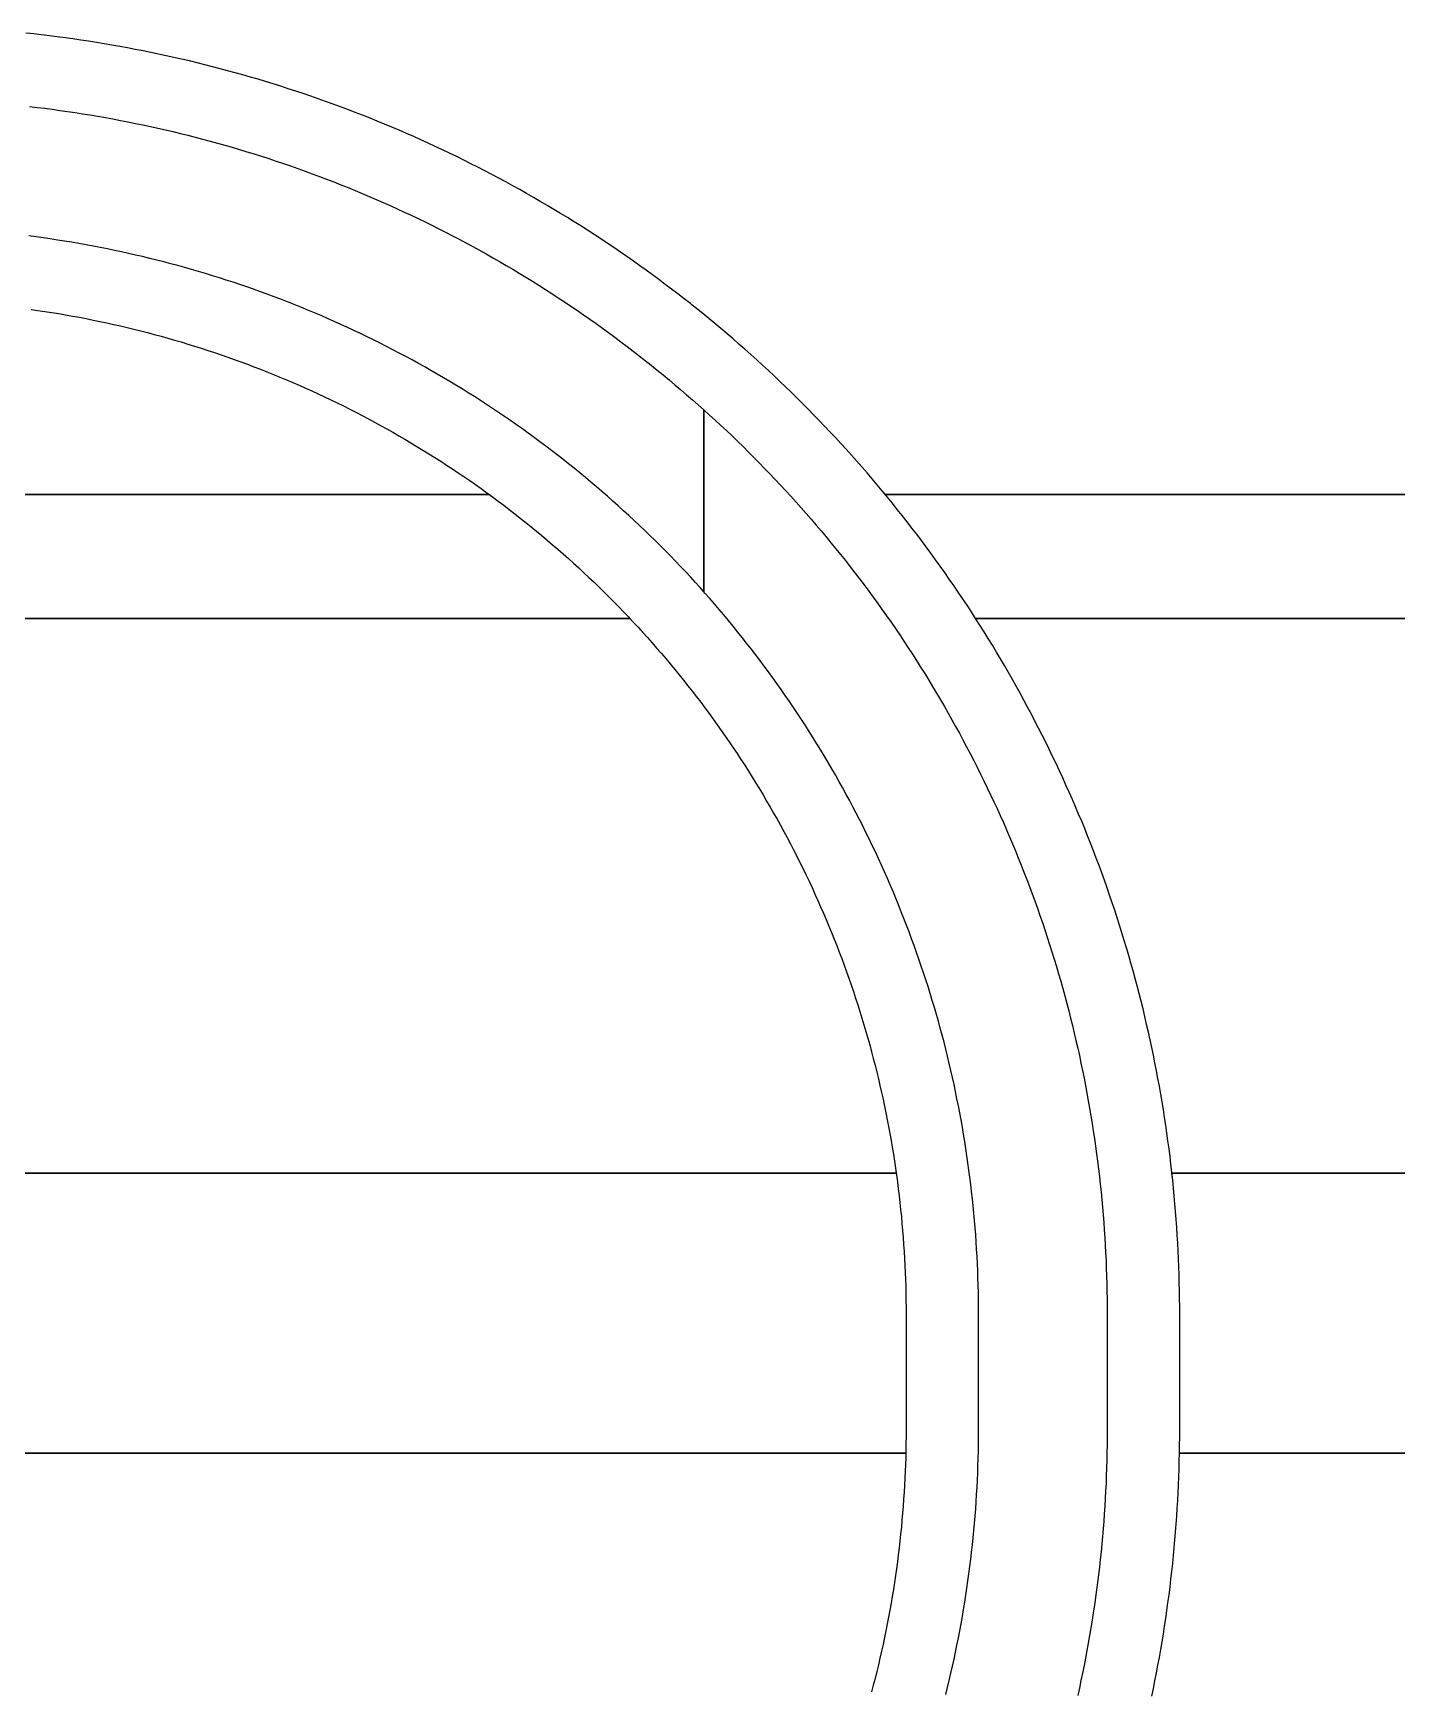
# Model space of a CAD drawing. Extents: x -3500 to 3500, y -3500 to 3500.
# Drawn here: x -629.8 to -516.9, y 698.2 to 835.2 of the extents above; entities that cross this region are included whole.
import ezdxf

# ---------------------------------------------------------------- set-up
doc = ezdxf.new("R2010")
doc.units = 0
for name, color, linetype in [('L5D0', 3, 'CONTINUOUS'), ('L5D100', 7, 'CONTINUOUS'), ('L5D11', 2, 'CONTINUOUS')]:
    doc.layers.add(name, color=color, linetype=linetype)

# ---------------------------------------------------------------- blocks, each defined once
blk = doc.blocks.new('ground_main_5')
at = {"layer": 'L5D0'}
for points in [[(411.609, 786.8215), (-551.7845, 786.8215), (-552.1395, 787.3705), (-552.4975, 787.9175), (-552.8595, 788.4625), (-553.224, 789.005), (-553.5925, 789.545), (-553.964, 790.083), (-554.339, 790.619), (-554.717, 791.1525), (-555.0985, 791.6835), (-555.483, 792.212), (-555.871, 792.7385), (-556.262, 793.2625), (-556.656, 793.784), (-557.0535, 794.303), (-557.4545, 794.82), (-557.858, 795.334), (-558.265, 795.8455), (-558.6755, 796.355), (-559.0885, 796.8615), (-559.505, 797.366), (-559.9245, 797.8675), (-560.347, 798.3665), (-560.7725, 798.863), (-561.201, 799.3565), (-561.6325, 799.8475), (-562.067, 800.336), (-562.5045, 800.822), (-562.9455, 801.305), (-563.389, 801.7855), (-563.8355, 802.263), (-564.2845, 802.738), (-564.737, 803.21), (-565.192, 803.6795), (-565.65, 804.146), (-566.111, 804.61), (-566.575, 805.071), (-567.0415, 805.529), (-567.511, 805.984), (-567.983, 806.4365), (-568.458, 806.8855), (-568.9355, 807.332), (-569.416, 807.7755), (-569.899, 808.216), (-570.385, 808.654), (-570.8735, 809.0885), (-571.3645, 809.52), (-571.858, 809.9485), (-572.3545, 810.374), (-572.8535, 810.7965), (-573.355, 811.216), (-573.8595, 811.6325), (-574.366, 812.0455), (-574.875, 812.456), (-575.236, 812.7425), (-575.387, 812.863), (-575.901, 813.2665), (-576.418, 813.6675), (-576.937, 814.065), (-577.4585, 814.459), (-577.9825, 814.85), (-578.509, 815.238), (-579.0375, 815.6225), (-579.5685, 816.004), (-580.102, 816.382), (-580.638, 816.757), (-581.176, 817.1285), (-581.716, 817.497), (-582.2585, 817.8615), (-582.8035, 818.2235), (-583.3505, 818.5815), (-583.8995, 818.9365), (-584.451, 819.288), (-585.004, 819.636), (-585.56, 819.9805), (-586.1175, 820.322), (-586.6775, 820.66), (-587.239, 820.994), (-587.803, 821.325), (-588.369, 821.6525), (-588.937, 821.9765), (-589.5065, 822.297), (-590.0785, 822.6145), (-590.6525, 822.928), (-591.228, 823.238), (-591.8055, 823.544), (-592.385, 823.847), (-592.966, 824.1465), (-593.5495, 824.442), (-594.1345, 824.7345), (-594.721, 825.023), (-595.3095, 825.308), (-595.8995, 825.5895), (-596.4915, 825.867), (-597.085, 826.141), (-597.6805, 826.4115), (-598.2775, 826.6785), (-598.876, 826.9415), (-599.476, 827.201), (-600.078, 827.4565), (-600.681, 827.7085), (-601.286, 827.957), (-601.892, 828.2015), (-602.5, 828.4425), (-603.1095, 828.68), (-603.72, 828.9135), (-604.332, 829.143), (-604.946, 829.369), (-605.5605, 829.591), (-606.177, 829.8095), (-606.7945, 830.024), (-607.4135, 830.235), (-608.034, 830.442), (-608.655, 830.645), (-609.278, 830.8445), (-609.902, 831.04), (-610.527, 831.2315), (-611.153, 831.4195), (-611.7805, 831.6035), (-612.409, 831.7835), (-613.0385, 831.96), (-613.6695, 832.1325), (-614.301, 832.301), (-614.934, 832.466), (-615.5675, 832.6265), (-616.2025, 832.7835), (-616.838, 832.9365), (-617.4745, 833.0855), (-618.112, 833.231), (-618.7505, 833.372), (-619.3895, 833.5095), (-620.03, 833.643), (-620.6705, 833.7725), (-621.3125, 833.898), (-621.9545, 834.02), (-622.598, 834.1375), (-623.2415, 834.251), (-623.8865, 834.361), (-624.5315, 834.467), (-625.1775, 834.5685), (-625.824, 834.6665), (-626.471, 834.7605), (-627.1185, 834.8505), (-627.7665, 834.9365), (-628.415, 835.0185), (-629.0645, 835.0965), (-629.714, 835.1705), (-630.364, 835.241)], [(-629.9325, 812.3845), (-629.36, 812.303), (-628.7885, 812.218), (-628.217, 812.1285), (-627.6465, 812.0355), (-627.0765, 811.9385), (-626.5075, 811.8375), (-625.939, 811.7325), (-625.371, 811.6235), (-624.804, 811.5105), (-624.238, 811.394), (-623.6725, 811.2735), (-623.108, 811.149), (-622.544, 811.0205), (-621.981, 810.8885), (-621.4195, 810.752), (-620.8585, 810.612), (-620.2985, 810.4685), (-619.7395, 810.3205), (-619.1815, 810.169), (-618.6245, 810.0135), (-618.069, 809.8545), (-617.514, 809.6915), (-616.9605, 809.5245), (-616.4085, 809.354), (-615.857, 809.1795), (-615.307, 809.001), (-614.7585, 808.819), (-614.211, 808.633), (-613.6645, 808.4435), (-613.12, 808.25), (-612.5765, 808.053), (-612.034, 807.852), (-611.4935, 807.6475), (-610.954, 807.4395), (-610.4165, 807.227), (-609.88, 807.0115), (-609.345, 806.792), (-608.8115, 806.569), (-608.28, 806.3425), (-607.7495, 806.112), (-607.221, 805.878), (-606.694, 805.64), (-606.1685, 805.399), (-605.645, 805.154), (-605.123, 804.9055), (-604.6025, 804.653), (-604.084, 804.3975), (-603.5675, 804.138), (-603.0525, 803.8755), (-602.539, 803.609), (-602.028, 803.339), (-601.5185, 803.0655), (-601.011, 802.7885), (-600.5055, 802.5085), (-600.0015, 802.2245), (-599.5, 801.937), (-599.0005, 801.6465), (-598.5025, 801.352), (-598.007, 801.0545), (-597.5135, 800.7535), (-597.022, 800.449), (-596.5325, 800.141), (-596.0455, 799.83), (-595.56, 799.5155), (-595.0775, 799.1975), (-594.5965, 798.876), (-594.118, 798.5515), (-593.642, 798.224), (-593.168, 797.893), (-592.696, 797.5585), (-592.227, 797.221), (-591.76, 796.88), (-591.295, 796.536), (-590.833, 796.189), (-590.373, 795.8385), (-589.9155, 795.485), (-589.4605, 795.1285), (-589.008, 794.7685), (-588.558, 794.4055), (-588.1105, 794.0395), (-587.6655, 793.6705), (-587.223, 793.2985), (-586.783, 792.9235), (-586.3455, 792.545), (-585.911, 792.164), (-585.479, 791.7795), (-585.0495, 791.3925), (-584.623, 791.0025), (-584.199, 790.6095), (-583.7775, 790.2135), (-583.359, 789.8145), (-582.9435, 789.413), (-582.53, 789.0085), (-582.12, 788.601), (-581.7125, 788.1905), (-581.308, 787.7775), (-580.9065, 787.362), (-580.5075, 786.9435), (-580.393, 786.8215), (-2334.91, 786.8215)], [(-2334.91, 786.8215), (-580.393, 786.8215), (-580.1115, 786.522), (-579.7185, 786.098), (-579.3285, 785.6715), (-578.9415, 785.242), (-578.557, 784.81), (-578.176, 784.3755), (-577.7975, 783.938), (-577.4225, 783.498), (-577.0505, 783.0555), (-576.6815, 782.6105), (-576.3155, 782.163), (-575.9525, 781.713), (-575.5925, 781.2605), (-575.236, 780.8055), (-574.8825, 780.348), (-574.532, 779.888), (-574.185, 779.426), (-573.841, 778.961), (-573.5, 778.494), (-573.1625, 778.025), (-572.828, 777.553), (-572.497, 777.079), (-572.1695, 776.603), (-571.8445, 776.1245), (-571.5235, 775.6435), (-571.2055, 775.161), (-570.891, 774.6755), (-570.58, 774.1885), (-570.272, 773.699), (-569.9675, 773.2075), (-569.6665, 772.714), (-569.369, 772.2185), (-569.0745, 771.7205), (-568.784, 771.221), (-568.4965, 770.7195), (-568.2125, 770.2155), (-567.932, 769.71), (-567.6555, 769.2025), (-567.382, 768.693), (-567.112, 768.182), (-566.8455, 767.6685), (-566.583, 767.1535), (-566.3235, 766.637), (-566.068, 766.1185), (-565.8155, 765.598), (-565.567, 765.076), (-565.322, 764.5525), (-565.081, 764.027), (-564.843, 763.5), (-564.609, 762.9715), (-564.3785, 762.441), (-564.152, 761.9095), (-563.929, 761.376), (-563.7095, 760.841), (-563.4935, 760.3045), (-563.2815, 759.767), (-563.0735, 759.2275), (-562.869, 758.6865), (-562.668, 758.1445), (-562.471, 757.601), (-562.2775, 757.056), (-562.088, 756.51), (-561.902, 755.9625), (-561.72, 755.414), (-561.5415, 754.864), (-561.367, 754.3125), (-561.1965, 753.7605), (-561.0295, 753.207), (-560.8665, 752.652), (-560.7075, 752.0965), (-560.552, 751.5395), (-560.4005, 750.9815), (-560.2525, 750.4225), (-560.109, 749.8625), (-559.969, 749.3015), (-559.8325, 748.7395), (-559.7005, 748.177), (-559.572, 747.613), (-559.4475, 747.0485), (-559.327, 746.483), (-559.2105, 745.917), (-559.0975, 745.35), (-558.9885, 744.782), (-558.8835, 744.2135), (-558.7825, 743.6445), (-558.6855, 743.0745), (-558.5925, 742.504), (-558.503, 741.9325), (-558.4175, 741.3605), (-558.3365, 740.7885), (-558.259, 740.2155), (-558.1855, 739.642), (-558.116, 739.068), (-558.0505, 738.4935), (-557.9885, 737.9185), (-557.931, 737.3435), (-557.8775, 736.768), (-557.8275, 736.192), (-557.782, 735.6155), (-557.74, 735.039), (-557.702, 734.462), (-557.6685, 733.885), (-557.6385, 733.3075), (-557.6125, 732.73), (-557.591, 732.152), (-557.573, 731.574), (-557.559, 730.996), (-557.549, 730.418), (-557.543, 729.84), (-557.541, 729.262), (-557.541, 719.738), (-557.543, 719.16), (-557.549, 718.582), (-557.559, 718.004), (-557.5645, 717.7765), (-2334.91, 717.7765)], [(348.423, 717.7765), (-534.919, 717.7765), (-534.909, 718.4305), (-534.903, 719.0845), (-534.901, 719.738), (-534.901, 729.262), (-534.903, 729.9155), (-534.909, 730.5695), (-534.919, 731.2235), (-534.933, 731.877), (-534.951, 732.5305), (-534.973, 733.184), (-534.9995, 733.8375), (-535.0295, 734.4905), (-535.0635, 735.1435), (-535.1015, 735.796), (-535.1435, 736.4485), (-535.1895, 737.101), (-535.24, 737.7525), (-535.294, 738.4045), (-535.352, 739.0555), (-535.414, 739.7065), (-535.48, 740.357), (-535.55, 741.007), (-535.6245, 741.6565), (-535.7025, 742.306), (-535.7845, 742.9545), (-535.8705, 743.6025), (-535.9605, 744.25), (-536.0545, 744.897), (-536.152, 745.5435), (-536.254, 746.1895), (-536.36, 746.8345), (-536.47, 747.4795), (-536.5835, 748.123), (-536.701, 748.7665), (-536.823, 749.4085), (-536.9485, 750.0505), (-537.078, 750.691), (-537.2115, 751.3315), (-537.349, 751.9705), (-537.49, 752.609), (-537.6355, 753.2465), (-537.7845, 753.883), (-537.9375, 754.5185), (-538.0945, 755.1535), (-538.255, 755.787), (-538.42, 756.42), (-538.5885, 757.0515), (-538.761, 757.6825), (-538.9375, 758.312), (-539.1175, 758.9405), (-539.3015, 759.568), (-539.4895, 760.194), (-539.681, 760.819), (-539.8765, 761.443), (-540.076, 762.066), (-540.279, 762.687), (-540.486, 763.3075), (-540.697, 763.9265), (-540.9115, 764.544), (-541.13, 765.16), (-541.352, 765.775), (-541.578, 766.3885), (-541.8075, 767.001), (-542.041, 767.6115), (-542.2785, 768.221), (-542.519, 768.829), (-542.764, 769.435), (-543.012, 770.04), (-543.2645, 770.643), (-543.52, 771.245), (-543.7795, 771.845), (-544.0425, 772.4435), (-544.3095, 773.0405), (-544.58, 773.636), (-544.854, 774.2295), (-545.1315, 774.8215), (-545.413, 775.4115), (-545.698, 776), (-545.9865, 776.5865), (-546.279, 777.1715), (-546.5745, 777.7545), (-546.874, 778.336), (-547.177, 778.9155), (-547.483, 779.493), (-547.793, 780.0685), (-548.1065, 780.6425), (-548.4235, 781.2145), (-548.7445, 781.784), (-549.0685, 782.352), (-549.396, 782.918), (-549.7265, 783.482), (-550.061, 784.0435), (-550.399, 784.6035), (-550.7405, 785.161), (-551.085, 785.717), (-551.433, 786.27), (-551.7845, 786.8215), (411.609, 786.8215)], [(-2334.91, 717.7765), (-557.5645, 717.7765), (-557.573, 717.426), (-557.591, 716.848), (-557.6125, 716.27), (-557.6385, 715.6925), (-557.6685, 715.115), (-557.702, 714.538), (-557.74, 713.961), (-557.782, 713.3845), (-557.8275, 712.808), (-557.8775, 712.232), (-557.931, 711.6565), (-557.9885, 711.0815), (-558.0505, 710.5065), (-558.116, 709.932), (-558.1855, 709.358), (-558.259, 708.7845), (-558.3365, 708.2115), (-558.4175, 707.6395), (-558.503, 707.0675), (-558.5925, 706.496), (-558.6855, 705.9255), (-558.7825, 705.3555), (-558.8835, 704.7865), (-558.9885, 704.218), (-559.0975, 703.65), (-559.2105, 703.083), (-559.327, 702.517), (-559.4475, 701.9515), (-559.572, 701.387), (-559.7005, 700.823), (-559.8325, 700.2605), (-559.969, 699.6985), (-560.109, 699.1375), (-560.2525, 698.5775), (-560.4005, 698.0185)], [(-537.2115, 697.6685), (-537.078, 698.309), (-536.9485, 698.9495), (-536.823, 699.5915), (-536.701, 700.2335), (-536.5835, 700.877), (-536.47, 701.5205), (-536.36, 702.1655), (-536.254, 702.8105), (-536.152, 703.4565), (-536.0545, 704.103), (-535.9605, 704.75), (-535.8705, 705.3975), (-535.7845, 706.0455), (-535.7025, 706.694), (-535.6245, 707.3435), (-535.55, 707.993), (-535.48, 708.643), (-535.414, 709.2935), (-535.352, 709.9445), (-535.294, 710.5955), (-535.24, 711.2475), (-535.1895, 711.899), (-535.1435, 712.5515), (-535.1015, 713.204), (-535.0635, 713.8565), (-535.0295, 714.5095), (-534.9995, 715.1625), (-534.973, 715.816), (-534.951, 716.4695), (-534.933, 717.123), (-534.919, 717.7765), (348.423, 717.7765)]]:
    blk.add_lwpolyline(points, dxfattribs=at)
blk = doc.blocks.new('TOP_main_5_Cheese_100')
at = {"layer": 'L5D100'}
for points in [[(455.712, 797.063), (-559.255, 797.063), (-559.505, 797.366), (-559.9245, 797.8675), (-560.347, 798.3665), (-560.7725, 798.863), (-561.201, 799.3565), (-561.6325, 799.8475), (-562.067, 800.336), (-562.5045, 800.822), (-562.9455, 801.305), (-563.389, 801.7855), (-563.8355, 802.263), (-564.2845, 802.738), (-564.737, 803.21), (-565.192, 803.6795), (-565.65, 804.146), (-566.111, 804.61), (-566.575, 805.071), (-567.0415, 805.529), (-567.511, 805.984), (-567.983, 806.4365), (-568.458, 806.8855), (-568.9355, 807.332), (-569.416, 807.7755), (-569.899, 808.216), (-570.385, 808.654), (-570.8735, 809.0885), (-571.3645, 809.52), (-571.858, 809.9485), (-572.3545, 810.374), (-572.8535, 810.7965), (-573.355, 811.216), (-573.8595, 811.6325), (-574.366, 812.0455), (-574.875, 812.456), (-575.236, 812.7425), (-575.387, 812.863), (-575.901, 813.2665), (-576.418, 813.6675), (-576.937, 814.065), (-577.4585, 814.459), (-577.9825, 814.85), (-578.509, 815.238), (-579.0375, 815.6225), (-579.5685, 816.004), (-580.102, 816.382), (-580.638, 816.757), (-581.176, 817.1285), (-581.716, 817.497), (-582.2585, 817.8615), (-582.8035, 818.2235), (-583.3505, 818.5815), (-583.8995, 818.9365), (-584.451, 819.288), (-585.004, 819.636), (-585.56, 819.9805), (-586.1175, 820.322), (-586.6775, 820.66), (-587.239, 820.994), (-587.803, 821.325), (-588.369, 821.6525), (-588.937, 821.9765), (-589.5065, 822.297), (-590.0785, 822.6145), (-590.6525, 822.928), (-591.228, 823.238), (-591.8055, 823.544), (-592.385, 823.847), (-592.966, 824.1465), (-593.5495, 824.442), (-594.1345, 824.7345), (-594.721, 825.023), (-595.3095, 825.308), (-595.8995, 825.5895), (-596.4915, 825.867), (-597.085, 826.141), (-597.6805, 826.4115), (-598.2775, 826.6785), (-598.876, 826.9415), (-599.476, 827.201), (-600.078, 827.4565), (-600.681, 827.7085), (-601.286, 827.957), (-601.892, 828.2015), (-602.5, 828.4425), (-603.1095, 828.68), (-603.72, 828.9135), (-604.332, 829.143), (-604.946, 829.369), (-605.5605, 829.591), (-606.177, 829.8095), (-606.7945, 830.024), (-607.4135, 830.235), (-608.034, 830.442), (-608.655, 830.645), (-609.278, 830.8445), (-609.902, 831.04), (-610.527, 831.2315), (-611.153, 831.4195), (-611.7805, 831.6035), (-612.409, 831.7835), (-613.0385, 831.96), (-613.6695, 832.1325), (-614.301, 832.301), (-614.934, 832.466), (-615.5675, 832.6265), (-616.2025, 832.7835), (-616.838, 832.9365), (-617.4745, 833.0855), (-618.112, 833.231), (-618.7505, 833.372), (-619.3895, 833.5095), (-620.03, 833.643), (-620.6705, 833.7725), (-621.3125, 833.898), (-621.9545, 834.02), (-622.598, 834.1375), (-623.2415, 834.251), (-623.8865, 834.361), (-624.5315, 834.467), (-625.1775, 834.5685), (-625.824, 834.6665), (-626.471, 834.7605), (-627.1185, 834.8505), (-627.7665, 834.9365), (-628.415, 835.0185), (-629.0645, 835.0965), (-629.714, 835.1705), (-630.364, 835.241)], [(-629.9325, 812.3845), (-629.36, 812.303), (-628.7885, 812.218), (-628.217, 812.1285), (-627.6465, 812.0355), (-627.0765, 811.9385), (-626.5075, 811.8375), (-625.939, 811.7325), (-625.371, 811.6235), (-624.804, 811.5105), (-624.238, 811.394), (-623.6725, 811.2735), (-623.108, 811.149), (-622.544, 811.0205), (-621.981, 810.8885), (-621.4195, 810.752), (-620.8585, 810.612), (-620.2985, 810.4685), (-619.7395, 810.3205), (-619.1815, 810.169), (-618.6245, 810.0135), (-618.069, 809.8545), (-617.514, 809.6915), (-616.9605, 809.5245), (-616.4085, 809.354), (-615.857, 809.1795), (-615.307, 809.001), (-614.7585, 808.819), (-614.211, 808.633), (-613.6645, 808.4435), (-613.12, 808.25), (-612.5765, 808.053), (-612.034, 807.852), (-611.4935, 807.6475), (-610.954, 807.4395), (-610.4165, 807.227), (-609.88, 807.0115), (-609.345, 806.792), (-608.8115, 806.569), (-608.28, 806.3425), (-607.7495, 806.112), (-607.221, 805.878), (-606.694, 805.64), (-606.1685, 805.399), (-605.645, 805.154), (-605.123, 804.9055), (-604.6025, 804.653), (-604.084, 804.3975), (-603.5675, 804.138), (-603.0525, 803.8755), (-602.539, 803.609), (-602.028, 803.339), (-601.5185, 803.0655), (-601.011, 802.7885), (-600.5055, 802.5085), (-600.0015, 802.2245), (-599.5, 801.937), (-599.0005, 801.6465), (-598.5025, 801.352), (-598.007, 801.0545), (-597.5135, 800.7535), (-597.022, 800.449), (-596.5325, 800.141), (-596.0455, 799.83), (-595.56, 799.5155), (-595.0775, 799.1975), (-594.5965, 798.876), (-594.118, 798.5515), (-593.642, 798.224), (-593.168, 797.893), (-592.696, 797.5585), (-592.227, 797.221), (-592.0105, 797.063), (-2334.91, 797.063)], [(-2334.91, 797.063), (-592.0105, 797.063), (-591.76, 796.88), (-591.295, 796.536), (-590.833, 796.189), (-590.373, 795.8385), (-589.9155, 795.485), (-589.4605, 795.1285), (-589.008, 794.7685), (-588.558, 794.4055), (-588.1105, 794.0395), (-587.6655, 793.6705), (-587.223, 793.2985), (-586.783, 792.9235), (-586.3455, 792.545), (-585.911, 792.164), (-585.479, 791.7795), (-585.0495, 791.3925), (-584.623, 791.0025), (-584.199, 790.6095), (-583.7775, 790.2135), (-583.359, 789.8145), (-582.9435, 789.413), (-582.53, 789.0085), (-582.12, 788.601), (-581.7125, 788.1905), (-581.308, 787.7775), (-580.9065, 787.362), (-580.5075, 786.9435), (-580.393, 786.8215), (-580.1115, 786.522), (-579.7185, 786.098), (-579.3285, 785.6715), (-578.9415, 785.242), (-578.557, 784.81), (-578.176, 784.3755), (-577.7975, 783.938), (-577.4225, 783.498), (-577.0505, 783.0555), (-576.6815, 782.6105), (-576.3155, 782.163), (-575.9525, 781.713), (-575.5925, 781.2605), (-575.236, 780.8055), (-574.8825, 780.348), (-574.532, 779.888), (-574.185, 779.426), (-573.841, 778.961), (-573.5, 778.494), (-573.1625, 778.025), (-572.828, 777.553), (-572.497, 777.079), (-572.1695, 776.603), (-571.8445, 776.1245), (-571.5235, 775.6435), (-571.2055, 775.161), (-570.891, 774.6755), (-570.58, 774.1885), (-570.272, 773.699), (-569.9675, 773.2075), (-569.6665, 772.714), (-569.369, 772.2185), (-569.0745, 771.7205), (-568.784, 771.221), (-568.4965, 770.7195), (-568.2125, 770.2155), (-567.932, 769.71), (-567.6555, 769.2025), (-567.382, 768.693), (-567.112, 768.182), (-566.8455, 767.6685), (-566.583, 767.1535), (-566.3235, 766.637), (-566.068, 766.1185), (-565.8155, 765.598), (-565.567, 765.076), (-565.322, 764.5525), (-565.081, 764.027), (-564.843, 763.5), (-564.609, 762.9715), (-564.3785, 762.441), (-564.152, 761.9095), (-563.929, 761.376), (-563.7095, 760.841), (-563.4935, 760.3045), (-563.2815, 759.767), (-563.0735, 759.2275), (-562.869, 758.6865), (-562.668, 758.1445), (-562.471, 757.601), (-562.2775, 757.056), (-562.088, 756.51), (-561.902, 755.9625), (-561.72, 755.414), (-561.5415, 754.864), (-561.367, 754.3125), (-561.1965, 753.7605), (-561.0295, 753.207), (-560.8665, 752.652), (-560.7075, 752.0965), (-560.552, 751.5395), (-560.4005, 750.9815), (-560.2525, 750.4225), (-560.109, 749.8625), (-559.969, 749.3015), (-559.8325, 748.7395), (-559.7005, 748.177), (-559.572, 747.613), (-559.4475, 747.0485), (-559.327, 746.483), (-559.2105, 745.917), (-559.0975, 745.35), (-558.9885, 744.782), (-558.8835, 744.2135), (-558.7825, 743.6445), (-558.6855, 743.0745), (-558.5925, 742.504), (-558.503, 741.9325), (-558.4175, 741.3605), (-558.358, 740.9405), (-2334.91, 740.9405)], [(-262.5, 740.9405), (-535.543, 740.9405), (-535.55, 741.007), (-535.6245, 741.6565), (-535.7025, 742.306), (-535.7845, 742.9545), (-535.8705, 743.6025), (-535.9605, 744.25), (-536.0545, 744.897), (-536.152, 745.5435), (-536.254, 746.1895), (-536.36, 746.8345), (-536.47, 747.4795), (-536.5835, 748.123), (-536.701, 748.7665), (-536.823, 749.4085), (-536.9485, 750.0505), (-537.078, 750.691), (-537.2115, 751.3315), (-537.349, 751.9705), (-537.49, 752.609), (-537.6355, 753.2465), (-537.7845, 753.883), (-537.9375, 754.5185), (-538.0945, 755.1535), (-538.255, 755.787), (-538.42, 756.42), (-538.5885, 757.0515), (-538.761, 757.6825), (-538.9375, 758.312), (-539.1175, 758.9405), (-539.3015, 759.568), (-539.4895, 760.194), (-539.681, 760.819), (-539.8765, 761.443), (-540.076, 762.066), (-540.279, 762.687), (-540.486, 763.3075), (-540.697, 763.9265), (-540.9115, 764.544), (-541.13, 765.16), (-541.352, 765.775), (-541.578, 766.3885), (-541.8075, 767.001), (-542.041, 767.6115), (-542.2785, 768.221), (-542.519, 768.829), (-542.764, 769.435), (-543.012, 770.04), (-543.2645, 770.643), (-543.52, 771.245), (-543.7795, 771.845), (-544.0425, 772.4435), (-544.3095, 773.0405), (-544.58, 773.636), (-544.854, 774.2295), (-545.1315, 774.8215), (-545.413, 775.4115), (-545.698, 776), (-545.9865, 776.5865), (-546.279, 777.1715), (-546.5745, 777.7545), (-546.874, 778.336), (-547.177, 778.9155), (-547.483, 779.493), (-547.793, 780.0685), (-548.1065, 780.6425), (-548.4235, 781.2145), (-548.7445, 781.784), (-549.0685, 782.352), (-549.396, 782.918), (-549.7265, 783.482), (-550.061, 784.0435), (-550.399, 784.6035), (-550.7405, 785.161), (-551.085, 785.717), (-551.433, 786.27), (-551.7845, 786.8215), (-552.1395, 787.3705), (-552.4975, 787.9175), (-552.8595, 788.4625), (-553.224, 789.005), (-553.5925, 789.545), (-553.964, 790.083), (-554.339, 790.619), (-554.717, 791.1525), (-555.0985, 791.6835), (-555.483, 792.212), (-555.871, 792.7385), (-556.262, 793.2625), (-556.656, 793.784), (-557.0535, 794.303), (-557.4545, 794.82), (-557.858, 795.334), (-558.265, 795.8455), (-558.6755, 796.355), (-559.0885, 796.8615), (-559.255, 797.063), (455.712, 797.063)], [(-2334.91, 740.9405), (-558.358, 740.9405), (-558.3365, 740.7885), (-558.259, 740.2155), (-558.1855, 739.642), (-558.116, 739.068), (-558.0505, 738.4935), (-557.9885, 737.9185), (-557.931, 737.3435), (-557.8775, 736.768), (-557.8275, 736.192), (-557.782, 735.6155), (-557.74, 735.039), (-557.702, 734.462), (-557.6685, 733.885), (-557.6385, 733.3075), (-557.6125, 732.73), (-557.591, 732.152), (-557.573, 731.574), (-557.559, 730.996), (-557.549, 730.418), (-557.543, 729.84), (-557.541, 729.262), (-557.541, 719.738), (-557.543, 719.16), (-557.549, 718.582), (-557.559, 718.004), (-557.5645, 717.7765), (-557.573, 717.426), (-557.591, 716.848), (-557.6125, 716.27), (-557.6385, 715.6925), (-557.6685, 715.115), (-557.702, 714.538), (-557.74, 713.961), (-557.782, 713.3845), (-557.8275, 712.808), (-557.8775, 712.232), (-557.931, 711.6565), (-557.9885, 711.0815), (-558.0505, 710.5065), (-558.116, 709.932), (-558.1855, 709.358), (-558.259, 708.7845), (-558.3365, 708.2115), (-558.4175, 707.6395), (-558.503, 707.0675), (-558.5925, 706.496), (-558.6855, 705.9255), (-558.7825, 705.3555), (-558.8835, 704.7865), (-558.9885, 704.218), (-559.0975, 703.65), (-559.2105, 703.083), (-559.327, 702.517), (-559.4475, 701.9515), (-559.572, 701.387), (-559.7005, 700.823), (-559.8325, 700.2605), (-559.969, 699.6985), (-560.109, 699.1375), (-560.2525, 698.5775), (-560.4005, 698.0185)], [(-537.2115, 697.6685), (-537.078, 698.309), (-536.9485, 698.9495), (-536.823, 699.5915), (-536.701, 700.2335), (-536.5835, 700.877), (-536.47, 701.5205), (-536.36, 702.1655), (-536.254, 702.8105), (-536.152, 703.4565), (-536.0545, 704.103), (-535.9605, 704.75), (-535.8705, 705.3975), (-535.7845, 706.0455), (-535.7025, 706.694), (-535.6245, 707.3435), (-535.55, 707.993), (-535.48, 708.643), (-535.414, 709.2935), (-535.352, 709.9445), (-535.294, 710.5955), (-535.24, 711.2475), (-535.1895, 711.899), (-535.1435, 712.5515), (-535.1015, 713.204), (-535.0635, 713.8565), (-535.0295, 714.5095), (-534.9995, 715.1625), (-534.973, 715.816), (-534.951, 716.4695), (-534.933, 717.123), (-534.919, 717.7765), (-534.909, 718.4305), (-534.903, 719.0845), (-534.901, 719.738), (-534.901, 729.262), (-534.903, 729.9155), (-534.909, 730.5695), (-534.919, 731.2235), (-534.933, 731.877), (-534.951, 732.5305), (-534.973, 733.184), (-534.9995, 733.8375), (-535.0295, 734.4905), (-535.0635, 735.1435), (-535.1015, 735.796), (-535.1435, 736.4485), (-535.1895, 737.101), (-535.2205, 737.5), (-535.24, 737.7525), (-535.294, 738.4045), (-535.352, 739.0555), (-535.414, 739.7065), (-535.48, 740.357), (-535.543, 740.9405), (-262.5, 740.9405)]]:
    blk.add_lwpolyline(points, dxfattribs=at)
blk = doc.blocks.new('TOP_main_5')
at = {"layer": 'L5D11'}
for points in [[(-630.065, 829.1725), (-629.435, 829.0985), (-628.8055, 829.0205), (-628.1765, 828.939), (-627.548, 828.853), (-626.92, 828.7635), (-626.2925, 828.6695), (-625.6655, 828.572), (-625.0395, 828.4705), (-624.414, 828.365), (-623.789, 828.2555), (-623.165, 828.142), (-622.5415, 828.0245), (-621.919, 827.903), (-621.297, 827.778), (-620.676, 827.649), (-620.0555, 827.516), (-619.4365, 827.379), (-618.818, 827.238), (-618.2, 827.093), (-617.5835, 826.9445), (-616.968, 826.792), (-616.353, 826.6355), (-615.739, 826.475), (-615.1265, 826.311), (-614.515, 826.143), (-613.904, 825.971), (-613.2945, 825.7955), (-612.686, 825.6155), (-612.079, 825.4325), (-611.473, 825.245), (-610.868, 825.054), (-610.2645, 824.859), (-609.662, 824.6605), (-609.0605, 824.458), (-608.461, 824.2515), (-607.862, 824.0415), (-607.265, 823.8275), (-606.669, 823.61), (-606.0745, 823.389), (-605.4815, 823.1635), (-604.89, 822.935), (-604.2995, 822.7025), (-603.711, 822.466), (-603.1235, 822.226), (-602.538, 821.9825), (-601.954, 821.735), (-601.3715, 821.484), (-600.7905, 821.229), (-600.211, 820.971), (-599.6335, 820.709), (-599.057, 820.443), (-598.483, 820.174), (-597.91, 819.901), (-597.3395, 819.6245), (-596.77, 819.3445), (-596.203, 819.0605), (-595.637, 818.7735), (-595.0735, 818.4825), (-594.5115, 818.188), (-593.9515, 817.89), (-593.3935, 817.5885), (-592.837, 817.2835), (-592.283, 816.975), (-591.7305, 816.663), (-591.18, 816.348), (-590.6315, 816.029), (-590.0855, 815.7065), (-589.541, 815.3805), (-588.999, 815.0515), (-588.4585, 814.719), (-587.9205, 814.383), (-587.3845, 814.0435), (-586.851, 813.7005), (-586.3195, 813.3545), (-585.79, 813.005), (-585.263, 812.652), (-584.738, 812.296), (-584.215, 811.9365), (-583.695, 811.5735), (-583.1765, 811.2075), (-582.661, 810.8385), (-582.1475, 810.4655), (-581.6365, 810.09), (-581.1275, 809.711), (-580.6215, 809.3285), (-580.1175, 808.9435), (-579.616, 808.555), (-579.117, 808.163), (-578.6205, 807.7685), (-578.1265, 807.3705), (-577.635, 806.969), (-577.146, 806.565), (-576.6595, 806.158), (-576.176, 805.7475), (-575.6945, 805.334), (-575.216, 804.9175), (-574.74, 804.4985), (-574.267, 804.076), (-574.267, 789.015), (-574.5835, 789.3695), (-574.985, 789.8135), (-575.3895, 790.2545), (-575.797, 790.693), (-576.2075, 791.1285), (-576.6205, 791.5615), (-577.0365, 791.9915), (-577.4555, 792.419), (-577.8775, 792.8435), (-578.302, 793.2655), (-578.7295, 793.6845), (-579.1595, 794.1005), (-579.5925, 794.5135), (-580.028, 794.924), (-580.4665, 795.3315), (-580.9075, 795.736), (-581.3515, 796.1375), (-581.798, 796.536), (-582.247, 796.9315), (-582.6985, 797.324), (-583.153, 797.714), (-583.61, 798.1005), (-584.0695, 798.484), (-584.5315, 798.8645), (-584.996, 799.2415), (-585.463, 799.616), (-585.9325, 799.987), (-586.4045, 800.355), (-586.879, 800.72), (-587.3555, 801.0815), (-587.835, 801.44), (-588.3165, 801.7955), (-588.8005, 802.1475), (-589.2865, 802.4965), (-589.7755, 802.842), (-590.266, 803.1845), (-590.7595, 803.5235), (-591.2545, 803.8595), (-591.7525, 804.192), (-592.252, 804.521), (-592.754, 804.847), (-593.2585, 805.1695), (-593.7645, 805.4885), (-594.273, 805.8045), (-594.7835, 806.1165), (-595.296, 806.4255), (-595.8105, 806.731), (-596.3275, 807.0335), (-596.846, 807.332), (-597.3665, 807.627), (-597.889, 807.919), (-598.4135, 808.207), (-598.94, 808.492), (-599.4685, 808.773), (-599.9985, 809.051), (-600.5305, 809.325), (-601.0645, 809.5955), (-601.6, 809.863), (-602.137, 810.1265), (-602.6765, 810.3865), (-603.217, 810.6425), (-603.7595, 810.8955), (-604.304, 811.1445), (-604.8495, 811.39), (-605.397, 811.632), (-605.946, 811.87), (-606.497, 812.1045), (-607.049, 812.3355), (-607.6025, 812.5625), (-608.158, 812.786), (-608.7145, 813.006), (-609.2725, 813.222), (-609.832, 813.4345), (-610.393, 813.643), (-610.9555, 813.848), (-611.519, 814.049), (-612.084, 814.2465), (-612.6505, 814.44), (-613.218, 814.63), (-613.7865, 814.816), (-614.357, 814.9985), (-614.928, 815.177), (-615.5005, 815.3515), (-616.074, 815.5225), (-616.6485, 815.6895), (-617.2245, 815.8525), (-617.8015, 816.012), (-618.3795, 816.1675), (-618.9585, 816.319), (-619.538, 816.467), (-620.119, 816.611), (-620.701, 816.751), (-621.2835, 816.8875), (-621.8675, 817.0195), (-622.452, 817.148), (-623.0375, 817.2725), (-623.6235, 817.3935), (-624.2105, 817.51), (-624.7985, 817.623), (-625.387, 817.732), (-625.976, 817.837), (-626.566, 817.938), (-627.1565, 818.035), (-627.7475, 818.1285), (-628.3395, 818.2175), (-628.9315, 818.303), (-629.5245, 818.3845), (-630.118, 818.462)], [(-554.254, 697.817), (-554.11, 698.398), (-553.97, 698.98), (-553.8335, 699.563), (-553.7015, 700.1465), (-553.573, 700.731), (-553.4485, 701.3165), (-553.3275, 701.9025), (-553.211, 702.4895), (-553.098, 703.0775), (-552.989, 703.666), (-552.884, 704.255), (-552.783, 704.845), (-552.686, 705.4355), (-552.5925, 706.0265), (-552.5035, 706.6185), (-552.418, 707.2105), (-552.3365, 707.8035), (-552.259, 708.397), (-552.1855, 708.991), (-552.116, 709.5855), (-552.0505, 710.1805), (-551.989, 710.7755), (-551.931, 711.3715), (-551.8775, 711.9675), (-551.8275, 712.564), (-551.782, 713.1605), (-551.74, 713.7575), (-551.7025, 714.355), (-551.6685, 714.9525), (-551.6385, 715.55), (-551.6125, 716.148), (-551.591, 716.746), (-551.573, 717.3445), (-551.559, 717.943), (-551.549, 718.541), (-551.543, 719.1395), (-551.541, 719.738), (-551.541, 729.262), (-551.543, 729.8605), (-551.549, 730.459), (-551.559, 731.057), (-551.573, 731.6555), (-551.591, 732.254), (-551.6125, 732.852), (-551.6385, 733.45), (-551.6685, 734.0475), (-551.7025, 734.645), (-551.74, 735.2425), (-551.782, 735.8395), (-551.8275, 736.436), (-551.8775, 737.0325), (-551.931, 737.6285), (-551.989, 738.2245), (-552.0505, 738.8195), (-552.116, 739.4145), (-552.1855, 740.009), (-552.259, 740.603), (-552.3365, 741.1965), (-552.418, 741.7895), (-552.5035, 742.3815), (-552.5925, 742.9735), (-552.686, 743.5645), (-552.783, 744.155), (-552.884, 744.745), (-552.989, 745.334), (-553.098, 745.9225), (-553.211, 746.5105), (-553.3275, 747.0975), (-553.4485, 747.6835), (-553.573, 748.269), (-553.7015, 748.8535), (-553.8335, 749.437), (-553.97, 750.02), (-554.11, 750.602), (-554.254, 751.183), (-554.402, 751.7625), (-554.5535, 752.3415), (-554.709, 752.9195), (-554.8685, 753.4965), (-555.0315, 754.0725), (-555.1985, 754.647), (-555.3695, 755.2205), (-555.544, 755.793), (-555.7225, 756.364), (-555.905, 756.9345), (-556.091, 757.503), (-556.281, 758.0705), (-556.4745, 758.637), (-556.672, 759.202), (-556.873, 759.7655), (-557.078, 760.328), (-557.2865, 760.889), (-557.499, 761.4485), (-557.715, 762.0065), (-557.935, 762.563), (-558.1585, 763.1185), (-558.3855, 763.672), (-558.6165, 764.224), (-558.851, 764.775), (-559.089, 765.324), (-559.331, 765.8715), (-559.5765, 766.417), (-559.8255, 766.9615), (-560.0785, 767.504), (-560.3345, 768.0445), (-560.5945, 768.5835), (-560.858, 769.121), (-561.125, 769.6565), (-561.396, 770.1905), (-561.67, 770.7225), (-561.948, 771.2525), (-562.229, 771.781), (-562.514, 772.3075), (-562.802, 772.832), (-563.094, 773.3545), (-563.389, 773.875), (-563.6875, 774.3935), (-563.99, 774.91), (-564.2955, 775.425), (-564.6045, 775.9375), (-564.9165, 776.448), (-565.2325, 776.9565), (-565.5515, 777.4625), (-565.874, 777.967), (-566.2, 778.469), (-566.529, 778.9685), (-566.8615, 779.4665), (-567.1975, 779.9615), (-567.5365, 780.455), (-567.879, 780.9455), (-568.2245, 781.4345), (-568.5735, 781.9205), (-568.9255, 782.4045), (-569.281, 782.886), (-569.6395, 783.3655), (-570.001, 783.842), (-570.366, 784.3165), (-570.734, 784.7885), (-571.105, 785.258), (-571.4795, 785.725), (-571.8565, 786.1895), (-572.237, 786.6515), (-572.6205, 787.111), (-573.007, 787.568), (-573.3965, 788.0225), (-573.7895, 788.474), (-574.185, 788.923), (-574.267, 789.015), (-574.267, 804.076), (-573.7965, 803.6505), (-573.3285, 803.2225), (-572.863, 802.791), (-572.4005, 802.357), (-571.941, 801.9195), (-571.484, 801.4795), (-571.03, 801.037), (-570.5785, 800.591), (-570.13, 800.1425), (-569.684, 799.691), (-569.2415, 799.237), (-568.8015, 798.78), (-568.364, 798.3205), (-567.93, 797.858), (-567.4985, 797.3925), (-567.0705, 796.9245), (-566.645, 796.454), (-566.2225, 795.981), (-565.803, 795.505), (-565.387, 795.026), (-564.9735, 794.545), (-564.563, 794.061), (-564.156, 793.575), (-563.752, 793.086), (-563.3505, 792.5945), (-562.9525, 792.1005), (-562.558, 791.604), (-562.166, 791.105), (-561.7775, 790.6035), (-561.392, 790.0995), (-561.01, 789.5935), (-560.631, 789.0845), (-560.2555, 788.5735), (-559.8825, 788.06), (-559.5135, 787.5445), (-559.1475, 787.026), (-558.7845, 786.506), (-558.425, 785.983), (-558.069, 785.458), (-557.716, 784.931), (-557.3665, 784.4015), (-557.0205, 783.87), (-556.6775, 783.3365), (-556.338, 782.8005), (-556.002, 782.2625), (-555.6695, 781.722), (-555.3405, 781.18), (-555.0145, 780.6355), (-554.692, 780.0895), (-554.373, 779.541), (-554.058, 778.9905), (-553.746, 778.438), (-553.4375, 777.884), (-553.1325, 777.3275), (-552.831, 776.7695), (-552.533, 776.2095), (-552.2385, 775.6475), (-551.9475, 775.084), (-551.6605, 774.518), (-551.3765, 773.951), (-551.0965, 773.3815), (-550.82, 772.811), (-550.547, 772.238), (-550.278, 771.6635), (-550.012, 771.0875), (-549.75, 770.51), (-549.492, 769.9305), (-549.237, 769.3495), (-548.986, 768.767), (-548.7385, 768.183), (-548.495, 767.5975), (-548.255, 767.01), (-548.0185, 766.4215), (-547.786, 765.831), (-547.5575, 765.2395), (-547.332, 764.6465), (-547.111, 764.052), (-546.8935, 763.456), (-546.6795, 762.859), (-546.4695, 762.26), (-546.263, 761.6605), (-546.0605, 761.059), (-545.862, 760.4565), (-545.667, 759.853), (-545.476, 759.248), (-545.2885, 758.642), (-545.1055, 758.035), (-544.9255, 757.4265), (-544.75, 756.817), (-544.578, 756.206), (-544.41, 755.5945), (-544.246, 754.982), (-544.0855, 754.368), (-543.929, 753.753), (-543.7765, 753.1375), (-543.628, 752.521), (-543.483, 751.903), (-543.342, 751.2845), (-543.205, 750.665), (-543.072, 750.045), (-542.943, 749.424), (-542.8175, 748.802), (-542.6965, 748.1795), (-542.579, 747.556), (-542.4655, 746.932), (-542.356, 746.307), (-542.2505, 745.6815), (-542.149, 745.0555), (-542.0515, 744.4285), (-541.9575, 743.801), (-541.868, 743.173), (-541.782, 742.5445), (-541.7005, 741.9155), (-541.6225, 741.286), (-541.5485, 740.656), (-541.4785, 740.0255), (-541.413, 739.3945), (-541.351, 738.763), (-541.293, 738.1315), (-541.239, 737.4995), (-541.189, 736.867), (-541.143, 736.2345), (-541.101, 735.6015), (-541.063, 734.968), (-541.029, 734.3345), (-540.999, 733.701), (-540.973, 733.067), (-540.951, 732.433), (-540.933, 731.799), (-540.919, 731.165), (-540.909, 730.5305), (-540.903, 729.8965), (-540.901, 729.262), (-540.901, 719.738), (-540.903, 719.1035), (-540.909, 718.4695), (-540.919, 717.835), (-540.933, 717.201), (-540.951, 716.567), (-540.973, 715.933), (-540.999, 715.299), (-541.029, 714.6655), (-541.063, 714.032), (-541.101, 713.3985), (-541.143, 712.7655), (-541.189, 712.133), (-541.239, 711.5005), (-541.293, 710.8685), (-541.351, 710.237), (-541.413, 709.6055), (-541.4785, 708.9745), (-541.5485, 708.344), (-541.6225, 707.714), (-541.7005, 707.0845), (-541.782, 706.4555), (-541.868, 705.827), (-541.9575, 705.199), (-542.0515, 704.5715), (-542.149, 703.9445), (-542.2505, 703.3185), (-542.356, 702.693), (-542.4655, 702.068), (-542.579, 701.444), (-542.6965, 700.8205), (-542.8175, 700.198), (-542.943, 699.576), (-543.072, 698.955), (-543.205, 698.335), (-543.342, 697.7155)]]:
    blk.add_lwpolyline(points, dxfattribs=at)
for name in ['ground_main_5', 'TOP_main_5_Cheese_100']:
    blk.add_blockref(name, (0, 0))
blk = doc.blocks.new('TOP_main')
blk.add_blockref('TOP_main_5', (0, 0))

msp = doc.modelspace()

# ---------------------------------------------------------------- block references
msp.add_blockref('TOP_main', (0, 0))

doc.saveas('drawing.dxf')
